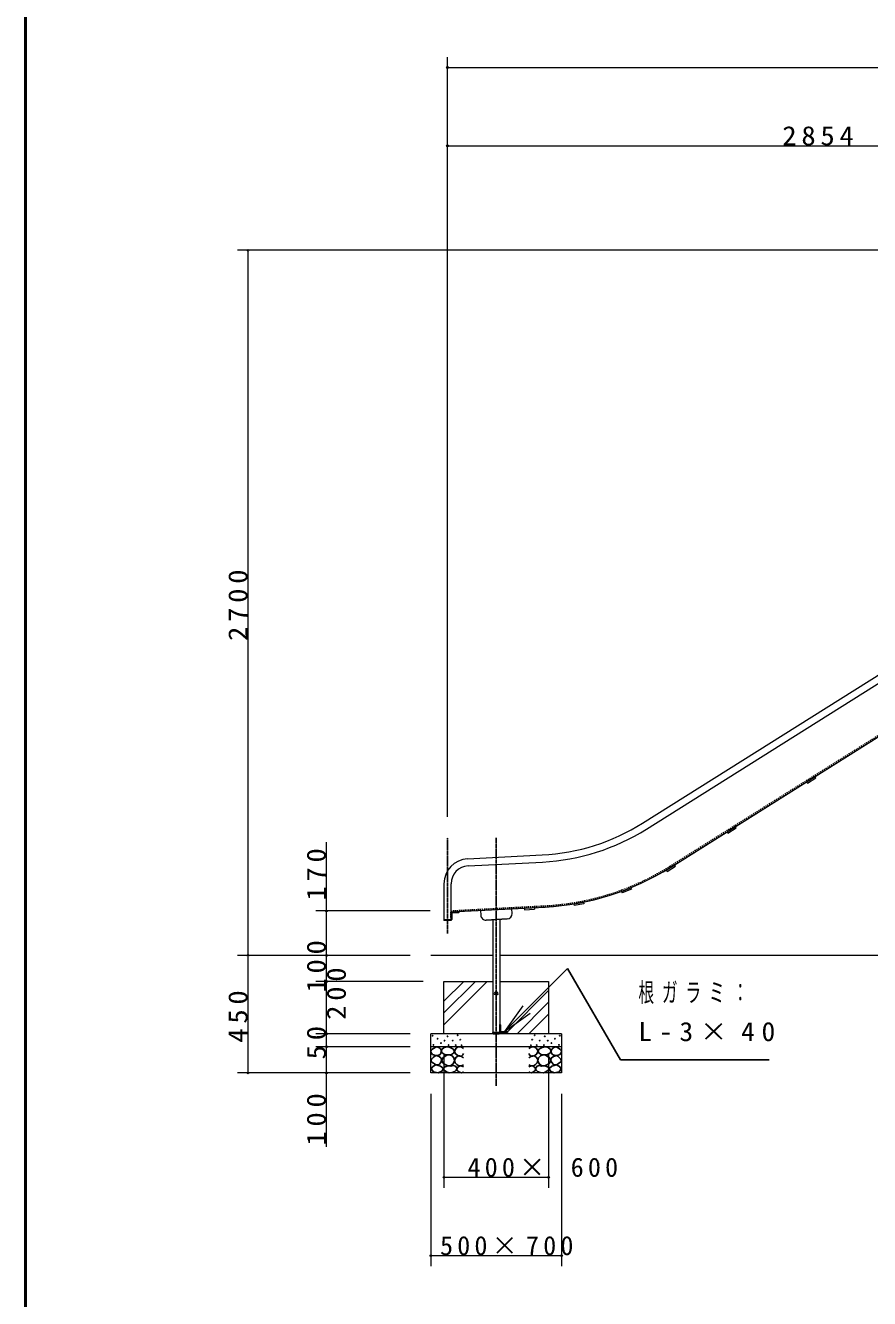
# Model space of a CAD drawing. Units: millimetres at full size. Extents: x -15630 to 0, y -2472 to 10680.
# Drawn here: x -15400 to -12170, y 2036 to 6911 of the extents above; entities that cross this region are included whole.
import ezdxf

# ---------------------------------------------------------------- set-up
doc = ezdxf.new("R2010")
doc.units = ezdxf.units.MM
doc.linetypes.add('USER2', pattern=[6, 3, -1, 1, -1])
doc.linetypes.add('USER4', pattern=[8, 5, -3])
for name, color, linetype, lineweight in [('A3図枠', 7, 'Continuous', 25), ('線', 2, 'Continuous', 25), ('補助', 2, 'Continuous', 13)]:
    doc.layers.add(name, color=color, linetype=linetype, lineweight=lineweight)
doc.styles.add('ＭＳ ゴシック', font='')
doc.styles.get('ＭＳ ゴシック').set_extended_font_data('MS Gothic')

# ---------------------------------------------------------------- blocks, each defined once
blk = doc.blocks.new('open_arrow')
at = {"color": 0, "linetype": 'Continuous', "lineweight": -2}
blk.add_lwpolyline([(7.5, 1.25), (0, 0), (7.5, -1.25)], dxfattribs=at)
blk = doc.blocks.new('dimension_origin')
at = {"color": 0, "linetype": 'Continuous', "lineweight": -2}
blk.add_circle((0, 0), 1.25, dxfattribs=at)

msp = doc.modelspace()

# ---------------------------------------------------------------- linework, layer by layer
at = {"layer": 'A3図枠', "lineweight": 50}
msp.add_line((-15400, 10680), (-15400, 0), dxfattribs=at)
at = {"layer": '線', "color": 7, "lineweight": 13}
for p, q in [((-13038.218, 3856.339), (-11095.316, 5077.483)), ((-13023.743, 3833.31), (-11077.257, 5056.707)), ((-12931.79, 3687.007), (-10987.38, 4909.099)), ((-13707.702, 3719.792), (-13422.059, 3734.762)), ((-13706.278, 3692.629), (-13420.635, 3707.599)), ((-13798.298, 3624.323), (-13798.298, 3483.895)), ((-13771.098, 3516.195), (-13771.098, 3624.323)), ((-13118.559, 3595.034), (-13083.152, 3608.832)), ((-13083.152, 3608.832), (-13080.973, 3603.241)), ((-13118.559, 3595.035), (-13116.38, 3589.444)), ((-13080.973, 3603.241), (-13116.38, 3589.444)), ((-13771.098, 3516.195), (-13411.592, 3535.036)), ((-13658.216, 3522.111), (-13657.274, 3504.135)), ((-13657.64, 3511.126), (-13657.274, 3504.135)), ((-13537.439, 3510.416), (-13538.381, 3528.391)), ((-13537.439, 3510.416), (-13537.805, 3517.406)), ((-13490.484, 3530.901), (-13490.169, 3524.909)), ((-13490.169, 3524.909), (-13452.222, 3526.898)), ((-13452.536, 3532.89), (-13452.222, 3526.898)), ((-13301.591, 3546.774), (-13264.219, 3553.653)), ((-13301.591, 3546.775), (-13300.505, 3540.873)), ((-13263.133, 3547.752), (-13300.505, 3540.873)), ((-13264.219, 3553.654), (-13263.133, 3547.752)), ((-13771.098, 3483.895), (-13798.298, 3483.895)), ((-13771.098, 3486.195), (-13771.098, 3483.895)), ((-13556.364, 3489.396), (-13636.255, 3485.209)), ((-13636.255, 3485.209), (-13556.364, 3489.396)), ((-13611.898, 3486.486), (-13611.898, 3054.998)), ((-13584.698, 3487.911), (-13584.698, 3054.998)), ((-13611.898, 3350), (-13848.298, 3350)), ((-10762.578, 3350), (-13584.698, 3350)), ((-13798.298, 3050), (-13798.298, 3250)), ((-13798.298, 3250), (-13611.898, 3250)), ((-13584.698, 3250), (-13398.298, 3250)), ((-13398.298, 3250), (-13398.298, 3050)), ((-13848.298, 2900), (-13848.298, 3050)), ((-13348.298, 3050), (-13848.298, 3050)), ((-13348.298, 3050), (-13348.298, 2900)), ((-13348.298, 3000), (-13848.298, 3000)), ((-13348.298, 2900), (-13848.298, 2900))]:
    msp.add_line(p, q, dxfattribs=at)
at = {"layer": '線', "color": 4, "linetype": 'USER4'}
for p, q in [((-12933.812, 3690.225), (-10940.337, 4943.155)), ((-13772.601, 3494.921), (-13772.598, 3519.921)), ((-13772.598, 3519.921), (-13411.791, 3538.831))]:
    msp.add_line(p, q, dxfattribs=at)
at = {"layer": '線', "color": 20, "linetype": 'USER2'}
for p, q in [((-13784.697, 3433.895), (-13784.697, 3800)), ((-13598.297, 2850), (-13598.297, 3800))]:
    msp.add_line(p, q, dxfattribs=at)
at = {"layer": '線'}
for p, q in [((-13771.098, 3486.195), (-13798.298, 3486.195)), ((-13611.898, 3054.998), (-13584.698, 3054.998))]:
    msp.add_line(p, q, dxfattribs=at)
at = {"layer": '線', "color": 7, "lineweight": 13}
for points in [[(-12410.249, 4014.804), (-12407.056, 4009.724), (-12374.883, 4029.945), (-12378.076, 4035.025)], [(-12715.046, 3823.235), (-12711.853, 3818.155), (-12679.68, 3838.376), (-12682.873, 3843.456)], [(-12947.877, 3676.897), (-12944.684, 3671.817), (-12912.511, 3692.038), (-12915.704, 3697.118)], [(-13771.098, 3516.195), (-13741.098, 3516.195), (-13741.098, 3515.195), (-13741.366, 3514.195), (-13742.098, 3513.463), (-13743.098, 3513.195), (-13764.098, 3513.195), (-13764.793, 3513.134), (-13765.466, 3512.954), (-13766.098, 3512.659), (-13766.67, 3512.259), (-13767.163, 3511.766), (-13767.563, 3511.195), (-13767.857, 3510.563), (-13768.038, 3509.889), (-13768.098, 3509.195), (-13768.098, 3488.195), (-13768.366, 3487.195), (-13769.098, 3486.463), (-13770.098, 3486.195), (-13771.098, 3486.195)], [(-13584.698, 3054.998), (-13584.698, 3084.998), (-13583.698, 3084.998), (-13582.698, 3084.73), (-13581.966, 3083.998), (-13581.698, 3082.998), (-13581.698, 3061.998), (-13581.394, 3060.467), (-13580.527, 3059.169), (-13579.229, 3058.302), (-13577.698, 3057.998), (-13556.698, 3057.998), (-13556.351, 3057.967), (-13556.014, 3057.877), (-13555.698, 3057.73), (-13555.413, 3057.53), (-13555.166, 3057.283), (-13554.966, 3056.998), (-13554.819, 3056.682), (-13554.729, 3056.345), (-13554.698, 3055.998), (-13554.698, 3054.998)]]:
    msp.add_lwpolyline(points, close=True, dxfattribs=at)
at = {"layer": '線'}
for points in [[(-13611.898, 3054.998), (-13584.698, 3054.998), (-13584.698, 3053), (-13584.927, 3051.852), (-13585.577, 3050.879), (-13586.55, 3050.228), (-13587.698, 3050), (-13608.898, 3050), (-13609.419, 3050.046), (-13609.924, 3050.181), (-13610.398, 3050.402), (-13610.827, 3050.702), (-13611.197, 3051.072), (-13611.496, 3051.5), (-13611.717, 3051.974), (-13611.853, 3052.479), (-13611.898, 3053)], [(-13825.85, 2999.402), (-13832.312, 2996.862), (-13838.524, 2993.382), (-13844.382, 2989.344), (-13848.029, 2983.877), (-13847.017, 2976.294), (-13842.009, 2969.935), (-13835.144, 2967.345), (-13827.434, 2967.084), (-13819.822, 2967.688), (-13813.493, 2970.252), (-13809.74, 2975.538), (-13808.423, 2981.976), (-13809.271, 2987.181), (-13812.225, 2992.115), (-13818.385, 2996.942)], [(-13786.426, 2999.493), (-13791.33, 2998.876), (-13796.967, 2996.79), (-13804.938, 2991.002), (-13808.59, 2984.086), (-13807.716, 2980.124), (-13803.995, 2975.707), (-13794.504, 2970.934), (-13784.534, 2969.49), (-13777.183, 2969.318), (-13769.667, 2970.842), (-13762.069, 2975.456), (-13758.315, 2981.653), (-13759.284, 2986.306), (-13763.991, 2991.654), (-13774.66, 2997.861)], [(-13410.171, 2999.493), (-13405.267, 2998.876), (-13399.63, 2996.79), (-13391.658, 2991.002), (-13388.007, 2984.086), (-13388.881, 2980.124), (-13392.602, 2975.707), (-13402.093, 2970.934), (-13412.063, 2969.49), (-13419.414, 2969.318), (-13426.929, 2970.842), (-13434.528, 2975.456), (-13438.282, 2981.653), (-13437.313, 2986.306), (-13432.606, 2991.654), (-13421.937, 2997.861)], [(-13370.747, 2999.402), (-13364.285, 2996.862), (-13358.073, 2993.382), (-13352.215, 2989.344), (-13348.568, 2983.877), (-13349.58, 2976.294), (-13354.587, 2969.935), (-13361.453, 2967.345), (-13369.163, 2967.084), (-13376.775, 2967.688), (-13383.104, 2970.252), (-13386.857, 2975.538), (-13388.174, 2981.976), (-13387.326, 2987.181), (-13384.371, 2992.115), (-13378.212, 2996.942)], [(-13828.384, 2966.45), (-13833.713, 2963.657), (-13839.157, 2959.479), (-13845.606, 2952.659), (-13848.029, 2945.855), (-13844.401, 2941.027), (-13837.89, 2936.666), (-13831.253, 2932.379), (-13824.583, 2930.329), (-13816.938, 2932.776), (-13810.641, 2939.201), (-13807.535, 2947.478), (-13809.057, 2955.994), (-13817.215, 2963.245)], [(-13829.204, 2930.517), (-13840.523, 2924.498), (-13847.334, 2915.683), (-13838.848, 2904.413), (-13820.413, 2900.299), (-13806.059, 2906.41), (-13800.634, 2916.782), (-13811.415, 2925.89)], [(-13799.13, 2935.163), (-13786.541, 2928.307), (-13773.181, 2927.324), (-13762.897, 2934.778), (-13758.045, 2946.515), (-13760.325, 2957.293), (-13767.235, 2965.436), (-13776.06, 2968.869), (-13787.236, 2967.598), (-13800.991, 2959.543), (-13806.968, 2948.678), (-13804.332, 2941.484)], [(-13772.1, 2926.373), (-13779.635, 2926.999), (-13787.777, 2925.562), (-13796.705, 2921.504), (-13801.022, 2916.102), (-13798.335, 2911.419), (-13792.373, 2906.912), (-13785.894, 2903.068), (-13778.587, 2900.695), (-13766.738, 2900.928), (-13756.423, 2905.02), (-13751.719, 2909.827), (-13749.666, 2915.561), (-13750.725, 2920.709), (-13754.801, 2925.292), (-13763.2, 2927.832)], [(-13424.497, 2926.373), (-13416.962, 2926.999), (-13408.82, 2925.562), (-13399.892, 2921.504), (-13395.575, 2916.102), (-13398.262, 2911.419), (-13404.224, 2906.912), (-13410.703, 2903.068), (-13418.01, 2900.695), (-13429.858, 2900.928), (-13440.174, 2905.02), (-13444.877, 2909.827), (-13446.931, 2915.561), (-13445.872, 2920.709), (-13441.796, 2925.292), (-13433.397, 2927.832)], [(-13397.467, 2935.163), (-13410.056, 2928.307), (-13423.416, 2927.324), (-13433.699, 2934.778), (-13438.552, 2946.515), (-13436.271, 2957.293), (-13429.362, 2965.436), (-13420.537, 2968.869), (-13409.36, 2967.598), (-13395.606, 2959.543), (-13389.629, 2948.678), (-13392.264, 2941.484)], [(-13367.393, 2930.517), (-13356.074, 2924.498), (-13349.263, 2915.683), (-13357.749, 2904.413), (-13376.184, 2900.299), (-13390.538, 2906.41), (-13395.963, 2916.782), (-13385.181, 2925.89)], [(-13368.212, 2966.45), (-13362.883, 2963.657), (-13357.44, 2959.479), (-13350.991, 2952.659), (-13348.568, 2945.855), (-13352.195, 2941.027), (-13358.707, 2936.666), (-13365.344, 2932.379), (-13372.014, 2930.329), (-13379.659, 2932.776), (-13385.956, 2939.201), (-13389.062, 2947.478), (-13387.54, 2955.994), (-13379.382, 2963.245)]]:
    msp.add_lwpolyline(points, close=True, dxfattribs=at)
for points in [[(-13723.298, 2993.299), (-13731.726, 2998.154), (-13740.408, 2999.636), (-13746.028, 2997.948), (-13751.181, 2994.249), (-13755.653, 2988.941), (-13757.518, 2982.209), (-13753.85, 2973.439), (-13745.795, 2967), (-13737.496, 2964.621), (-13730.269, 2965.733), (-13726.219, 2969.109), (-13723.298, 2973.654)], [(-13473.298, 2993.299), (-13464.871, 2998.154), (-13456.188, 2999.636), (-13450.569, 2997.948), (-13445.416, 2994.249), (-13440.944, 2988.941), (-13439.078, 2982.209), (-13442.747, 2973.439), (-13450.802, 2967), (-13459.101, 2964.621), (-13466.328, 2965.733), (-13470.378, 2969.109), (-13473.298, 2973.654)], [(-13723.615, 2957.178), (-13730.756, 2962.64), (-13738.824, 2965.099), (-13745.529, 2963.875), (-13751.498, 2960.03), (-13755.891, 2954.249), (-13757.518, 2947.039), (-13754.854, 2938.431), (-13748.646, 2931.513), (-13741.007, 2927.642), (-13733.438, 2926.761), (-13728.284, 2928.2), (-13723.615, 2930.88)], [(-13723.298, 2922.642), (-13729.316, 2925.96), (-13736.606, 2926.761), (-13745.322, 2922.427), (-13749.597, 2915.671), (-13748.984, 2912.001), (-13746.112, 2907.75), (-13738.949, 2902.278), (-13731.536, 2900.462), (-13727.24, 2901.514), (-13723.298, 2903.631)], [(-13473.298, 2922.642), (-13467.28, 2925.96), (-13459.991, 2926.761), (-13451.274, 2922.427), (-13447, 2915.671), (-13447.612, 2912.001), (-13450.485, 2907.75), (-13457.648, 2902.278), (-13465.06, 2900.462), (-13469.357, 2901.514), (-13473.298, 2903.631)], [(-13472.982, 2957.178), (-13465.841, 2962.64), (-13457.773, 2965.099), (-13451.068, 2963.875), (-13445.099, 2960.03), (-13440.706, 2954.249), (-13439.078, 2947.039), (-13441.743, 2938.431), (-13447.951, 2931.513), (-13455.59, 2927.642), (-13463.159, 2926.761), (-13468.313, 2928.2), (-13472.982, 2930.88)]]:
    msp.add_lwpolyline(points, dxfattribs=at)
at = {"layer": '線', "color": 4, "linetype": 'USER4'}
msp.add_circle((-13598.298, 3203.485), 6.5, dxfattribs=at)
at = {"layer": '線'}
for centre in [(-13841.692, 3042.177), (-13822.681, 3030.77), (-13795.749, 3023.483), (-13784.343, 3039.959), (-13764.802, 3023.549), (-13745.881, 3044.091), (-13735.881, 3027.063), (-13460.716, 3027.063), (-13450.715, 3044.091), (-13431.794, 3023.549), (-13412.254, 3039.959), (-13400.848, 3023.483), (-13373.915, 3030.77), (-13354.905, 3042.177), (-13838.524, 3007.323), (-13809.691, 3013.977), (-13780.857, 3006.373), (-13753.179, 3006.521), (-13731.015, 3005.98), (-13465.582, 3005.98), (-13443.417, 3006.521), (-13415.74, 3006.373), (-13386.906, 3013.977), (-13358.073, 3007.323)]:
    msp.add_circle(centre, 1, dxfattribs=at)
at = {"layer": '線', "color": 7, "lineweight": 13}
for centre, radius, start, end in [((-13463.928, 4533.665), 800, 273, 302.15), ((-13463.928, 4533.665), 827.2, 273, 302.15), ((-13702.698, 3624.323), 95.6, 93, 180), ((-13702.698, 3624.323), 68.4, 93, 180), ((-13463.928, 4533.665), 1000, 273, 302.15), ((-13557.411, 3509.369), 20, 273, 3), ((-13557.411, 3509.369), 20, 273, 3), ((-13637.302, 3505.182), 20, 183, 273), ((-13637.302, 3505.182), 20, 183, 273)]:
    msp.add_arc(centre, radius, start, end, dxfattribs=at)
at = {"layer": '線', "color": 4, "linetype": 'USER4'}
msp.add_arc((-13463.928, 4533.665), 996.2, 273, 302.15, dxfattribs=at)
at = {"layer": '補助'}
for p, q in [((-13784.697, 3880), (-13784.697, 6790)), ((-13784.697, 6750), (-10130.378, 6750)), ((-13784.697, 3880), (-13784.697, 6490)), ((-13784.697, 6450), (-10930.378, 6450)), ((-10996.778, 6050), (-14588.297, 6050)), ((-14548.297, 3350), (-14548.297, 6050)), ((-14248.297, 3350), (-14248.297, 3783.429)), ((-13851.098, 3520), (-14288.297, 3520)), ((-13928.298, 3350), (-14588.297, 3350)), ((-13928.298, 3350), (-14588.297, 3350)), ((-14548.297, 2900), (-14548.297, 3350)), ((-13928.298, 3350), (-14288.297, 3350)), ((-13928.298, 3350), (-14288.297, 3350)), ((-14248.297, 3247), (-14248.297, 3353)), ((-13567.197, 3058), (-13325.197, 3300)), ((-13878.298, 3250), (-14288.297, 3250)), ((-13878.298, 3250), (-14288.297, 3250)), ((-14248.297, 3050), (-14248.297, 3250)), ((-13798.298, 3084.583), (-13632.882, 3250)), ((-13798.298, 3129.484), (-13677.783, 3250)), ((-13798.298, 3174.386), (-13722.684, 3250)), ((-13555.728, 3057.746), (-13398.298, 3215.175)), ((-13518.573, 3050), (-13398.298, 3170.274)), ((-13473.671, 3050), (-13398.298, 3125.373)), ((-13928.297, 3050), (-14288.297, 3050)), ((-13928.297, 3050), (-14288.297, 3050)), ((-14248.297, 2997), (-14248.297, 3053)), ((-13563.474, 3050), (-13558.476, 3054.998)), ((-13928.297, 3000), (-14288.297, 3000)), ((-13928.297, 3000), (-14288.297, 3000)), ((-14248.297, 2616.571), (-14248.297, 3003)), ((-13798.297, 2970), (-13798.297, 2460)), ((-13398.297, 2970), (-13398.297, 2460)), ((-13928.298, 2900), (-14588.297, 2900)), ((-13928.298, 2900), (-14288.297, 2900)), ((-13848.297, 2820), (-13848.297, 2160)), ((-13348.297, 2820), (-13348.297, 2160)), ((-13395.297, 2500), (-13801.297, 2500)), ((-13348.297, 2200), (-13848.297, 2200))]:
    msp.add_line(p, q, dxfattribs=at)
at = {"layer": '補助', "lineweight": 25}
for p, q in [((-13325.197, 3300), (-13123.124, 2950)), ((-13123.124, 2950), (-13043.124, 2950)), ((-13043.124, 2950), (-12554.345, 2950))]:
    msp.add_line(p, q, dxfattribs=at)

# ---------------------------------------------------------------- block references
at = {"layer": '補助', "xscale": 2.67, "yscale": 2.67}
for p in [(-13784.697, 6750), (-13784.697, 6450), (-13398.297, 2500), (-13848.297, 2200)]:
    msp.add_blockref('dimension_origin', p, dxfattribs=at)
at = {"layer": '補助'}
for name, p, xscale, yscale, rotation in [('dimension_origin', (-14548.297, 6050), 2.67, 2.67, 270), ('dimension_origin', (-14248.297, 3520), 2.67, 2.67, 270), ('dimension_origin', (-14548.297, 3350), 2.67, 2.67, 90), ('dimension_origin', (-14548.297, 3350), 2.67, 2.67, 270), ('dimension_origin', (-14248.297, 3350), 2.67, 2.67, 90), ('dimension_origin', (-14248.297, 3350), 2.67, 2.67, 90), ('dimension_origin', (-14248.297, 3250), 2.67, 2.67, 270), ('dimension_origin', (-14248.297, 3250), 2.67, 2.67, 270), ('open_arrow', (-13567.197, 3058), 16, 16, 45), ('dimension_origin', (-14248.297, 3050), 2.67, 2.67, 90), ('dimension_origin', (-14248.297, 3050), 2.67, 2.67, 90), ('dimension_origin', (-14248.297, 3000), 2.67, 2.67, 90), ('dimension_origin', (-14248.297, 3000), 2.67, 2.67, 270), ('dimension_origin', (-14548.297, 2900), 2.67, 2.67, 90), ('dimension_origin', (-14248.297, 2900), 2.67, 2.67, 270), ('dimension_origin', (-13798.297, 2500), 2.67, 2.67, 180), ('dimension_origin', (-13348.297, 2200), 2.67, 2.67, 180)]:
    msp.add_blockref(name, p, dxfattribs=dict(at, xscale=xscale, yscale=yscale, rotation=rotation))

# ---------------------------------------------------------------- texts
at = {"layer": '補助', "char_height": 73.31, "style": 'ＭＳ ゴシック'}
for s, insert, attachment_point in [('\\T1.33;\\W1.1;2854', (-12357.537, 6451), 8), ('\\T1.5;\\W0.6;根ガラミ：', (-13054.124, 3245), 1), ('\\T1.5;\\W1.05;L-3×40', (-13054.124, 3095), 1), ('\\T1.32;400×\\~600', (-13412.058, 2501), 8), ('\\T1.32;500×700', (-13550.181, 2201), 8)]:
    msp.add_mtext(s, dxfattribs=dict(at, insert=insert, attachment_point=attachment_point))
at = {"layer": '補助', "char_height": 73.31, "rotation": 90, "style": 'ＭＳ ゴシック'}
for s, insert, attachment_point in [('\\T1.33;\\W1.1;2700', (-14549.297, 4700), 8), ('\\T1.33;\\W1.1;170', (-14249.297, 3669.143), 8), ('\\T1.33;\\W1.1;100', (-14249.297, 3317.021), 8), ('\\T1.33;\\W1.1;200', (-14247.297, 3212.703), 2), ('\\T1.33;\\W1.1;450', (-14549.297, 3125), 8), ('\\T1.34;\\W1.1;50', (-14249.297, 3025), 8), ('\\T1.33;\\W1.1;100', (-14249.297, 2730.857), 8)]:
    msp.add_mtext(s, dxfattribs=dict(at, insert=insert, attachment_point=attachment_point))

doc.saveas('drawing.dxf')
